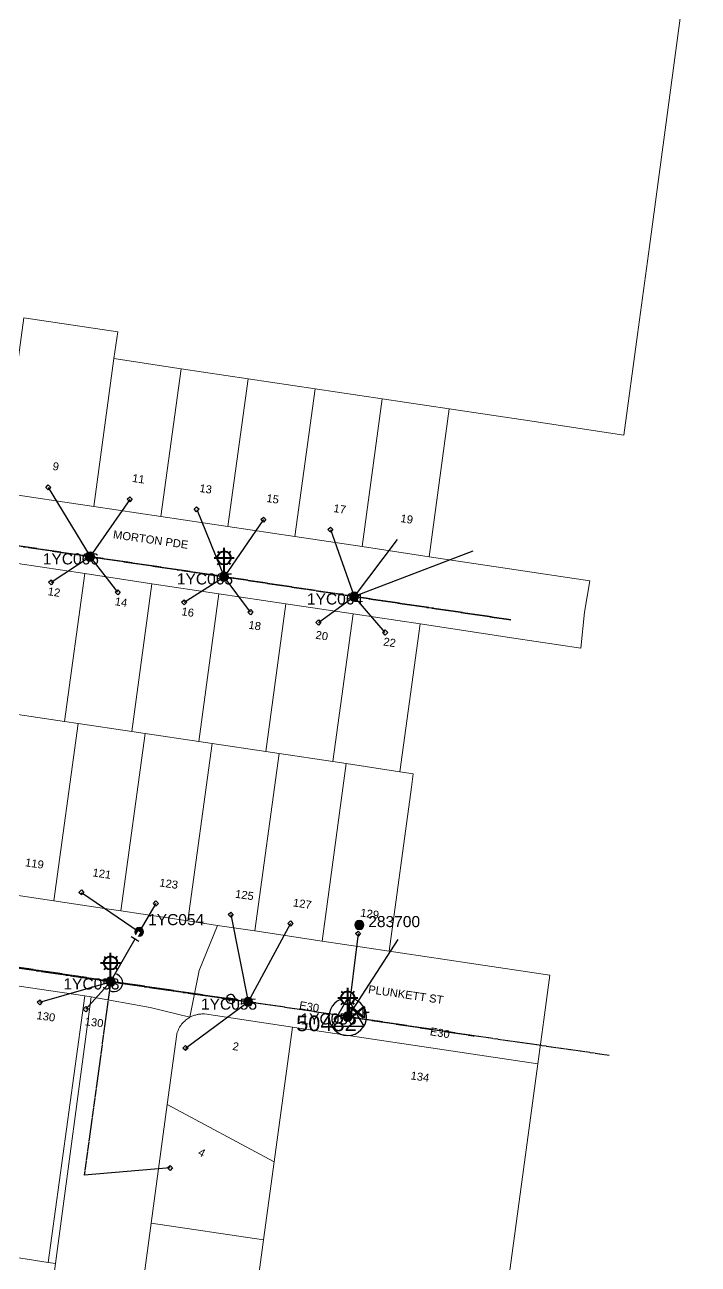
# Model space of a CAD drawing. Header units: metres. Extents: x 280709 to 281347, y 6137535 to 6138306.
# Drawn here: x 281171.7 to 281323.1, y 6137674.1 to 6137952.8 of the extents above; entities that cross this region are included whole.
import ezdxf
from ezdxf.enums import TextEntityAlignment as Align

# ---------------------------------------------------------------- set-up
doc = ezdxf.new("R2010")
doc.units = ezdxf.units.M
doc.linetypes.add('Cable Exist OH', pattern=[1, 1, 0])
doc.layers.get('0').update_dxf_attribs({"color": 6})
doc.layers.add('Cadastre Land Parcels_SP_EXT', color=9, linetype='Continuous', lineweight=5)
doc.layers.add('Cadastre Roads_SP_EXT', color=9, linetype='Continuous', lineweight=5)
for name, color, linetype in [('Equip_LV_EXT', 7, 'Continuous'), ('Equip_SP_LV_EXT', 7, 'Continuous'), ('Equip_SP_SL_EXT', 7, 'Continuous'), ('Mains_HV_EXT', 7, 'Continuous'), ('Mains_LV_EXT', 7, 'Continuous'), ('Mains_SL_EXT', 7, 'Continuous'), ('Services_SP_EXT', 7, 'Continuous'), ('Sub_SP_TR_HV_LV_EXT', 7, 'Continuous'), ('SupportsOH_SP_TR_HV_LV_SL_EXT', 7, 'Continuous')]:
    doc.layers.add(name, color=color, linetype=linetype)
doc.styles.add('iecARIAL', font='arial.ttf', dxfattribs={"height": 2})
doc.styles.add('POLE_LABEL', font='arial.ttf')
doc.styles.get("Standard").update_dxf_attribs({"font": 'arial.ttf'})

# ---------------------------------------------------------------- blocks, each defined once
blk = doc.blocks.new('SUB_POLE_EXT')
blk.add_wipeout([(0, 4.22), (0.42, 4.2), (0.83, 4.14), (1.21, 4.05), (1.62, 3.9), (1.99, 3.72), (2.35, 3.51), (2.68, 3.26), (2.99, 2.99), (3.28, 2.66), (3.52, 2.34), (3.76, 1.92), (3.9, 1.62), (4.04, 1.23), (4.18, 0.63), (4.22, 0), (4.18, -0.61), (4.06, -1.15), (3.9, -1.62), (3.58, -2.24), (3.22, -2.73), (2.97, -3.01), (2.68, -3.26), (2.36, -3.5), (2, -3.72), (1.64, -3.89), (1.25, -4.03), (0.82, -4.14), (0.42, -4.2), (0, -4.22), (-0.41, -4.2), (-0.8, -4.15), (-1.21, -4.05), (-1.62, -3.9), (-1.99, -3.73), (-2.35, -3.51), (-2.68, -3.26), (-2.96, -3.02), (-3.23, -2.72), (-3.51, -2.35), (-3.71, -2.01), (-3.91, -1.6), (-4.05, -1.21), (-4.16, -0.76), (-4.22, -0.14), (-4.21, 0.39), (-4.14, 0.83), (-4.03, 1.27), (-3.9, 1.63), (-3.71, 2.02), (-3.5, 2.37), (-3.28, 2.67), (-2.99, 2.99), (-2.68, 3.27), (-2.33, 3.52), (-1.98, 3.73), (-1.63, 3.9), (-1.2, 4.05), (-0.78, 4.15), (-0.4, 4.21)])
blk.add_line((2.16, 0.48), (2.16, 0.48, 0))
blk.add_lwpolyline([(-4.22, 0, 1), (4.22, 0, 1)], format="xyb", close=True)
blk.add_lwpolyline([(2.14, 0.52), (0, 4.22), (-3.66, -2.11), (3.66, -2.11)], close=True)
for tag, height, flags, p in [('ASSET_NUM', 3.5, 8, (2, 2)), ('STREET_CODE', 0.2, 9, (1.5, 0)), ('CONSTRUCTED_VOLTAGE', 0.2, 9, (1.5, -0.2)), ('OPERATING_VOLTAGE', 0.2, 9, (1.5, -0.6)), ('OPERATED_BY', 0.2, 9, (1.5, -0.8)), ('ORIENTATION', 0.2, 9, (1.5, -1.2)), ('OWNED_BY', 0.2, 9, (1.5, -1.4)), ('SECONDARY_VOLTAGE', 0.2, 9, (1.5, -1.6)), ('STATE', 0.2, 9, (1.5, -1.8)), ('SUBSTATION_TYPE', 0.2, 9, (1.5, -2)), ('STREETNAME', 0.2, 9, (1.5, -2.8)), ('NO_PHASES', 0.2, 9, (1.5, -0.4)), ('MAINTAINED_BY', 0.2, 9, (1.5, -1)), ('USAGE', 0.2, 9, (1.5, -2.2)), ('LEGEND', 0.2, 9, (1.5, -2.4)), ('LOCATION', 0.2, 9, (1.5, -2.6)), ('SUBURB', 0.2, 9, (1.5, -3)), ('Z', 0.2, 1, (1.5, -3.4)), ('NOTES', 0.2, 9, (1.5, -3.2))]:
    blk.add_attdef(tag, text='', height=height, dxfattribs=dict(flags=flags)).set_placement(p, align=Align.MIDDLE_LEFT)
blk = doc.blocks.new('LV_OH_LINKS_CLOSED_EXT')
for p, q in [((-0.17, 4.97), (-0.17, 3)), ((0.17, 4.97), (0.17, 3))]:
    blk.add_line(p, q)
blk.add_lwpolyline([(0, 2.99, 1), (0, 4.98, 1)], format="xyb", close=True)
at = {"flags": 9}
for tag, p in [('ACTUAL_STATUS', (0, 0)), ('CONSTRUCTED_VOLTAGE', (0, -0.2)), ('OPERATING_VOLTAGE', (0, -0.6)), ('ORIENTATION', (0, -0.8)), ('OWNED_BY', (0, -1)), ('STATE', (0, -1.2)), ('SWITCH_TYPE', (0, -1.4)), ('NO_PHASES', (0, -0.4)), ('USAGE', (0, -1.6)), ('NOTES', (0, -1.8))]:
    blk.add_attdef(tag, text='', height=0.2, dxfattribs=at).set_placement(p, align=Align.MIDDLE_LEFT)
at = {"flags": 1}
blk.add_attdef('Z', (0, 0), '', height=0.2, dxfattribs=at)
blk = doc.blocks.new('LV_OH_LINKS_DISTFUSE_EXT')
for p, q in [((0, 0), (0.96, 0)), ((3.84, 0), (4.8, 0))]:
    blk.add_line(p, q)
blk.add_lwpolyline([(3.84, -1.2), (3.84, 1.2), (0.96, -1.2), (0.96, 1.2)], close=True)
at = {"flags": 9}
for tag, p in [('ACTUAL_STATUS', (0, 0)), ('CONSTRUCTED_VOLTAGE', (0, -0.2)), ('OPERATING_VOLTAGE', (0, -0.6)), ('ORIENTATION', (0, -0.8)), ('OWNED_BY', (0, -1)), ('STATE', (0, -1.2)), ('SWITCH_TYPE', (0, -1.4)), ('NO_PHASES', (0, -0.4)), ('USAGE', (0, -1.6)), ('NOTES', (0, -1.8))]:
    blk.add_attdef(tag, text='', height=0.2, dxfattribs=at).set_placement(p, align=Align.MIDDLE_LEFT)
at = {"flags": 1}
blk.add_attdef('Z', (0, 0), '', height=0.2, dxfattribs=at)
blk = doc.blocks.new('SL_LANTERN_EXT')
at = {"lineweight": 40}
for p, q in [((-1.46, 5.68), (-1.06, 5.28)), ((0, 1.97), (0, 6.47)), ((1.46, 5.68), (1.06, 5.28)), ((-2.25, 4.22), (2.25, 4.22)), ((-1.46, 2.76), (-1.06, 3.16)), ((1.46, 2.76), (1.06, 3.16)), ((0, 0), (0, 2.72))]:
    blk.add_line(p, q, dxfattribs=at)
blk.add_circle((0, 4.22), 1.5, dxfattribs=at)
at = {"style": 'iecARIAL', "flags": 9}
blk.add_attdef('ASSET_NUM', (1.5, 1.5), '', height=2.5, dxfattribs=at)
for tag, p, height, flags in [('OPERATING_VOLTAGE', (0.98, -1.65), 0.2, 9), ('ORIENTATION', (0.98, -1.85), 0.2, 9), ('OWNED_BY', (0.98, -2.05), 0.2, 9), ('STATE', (0.98, -2.25), 0.2, 9), ('CONSTRUCTED_VOLTAGE', (0.98, -0.65), 0.2, 9), ('CONTROL_TYPE', (0.98, -0.85), 0.2, 9), ('LANTERN_PURPOSE', (0.98, -1.05), 0.2, 9), ('LANTERN_TYPE', (0.98, -1.25), 0.2, 9), ('NO_PHASES', (0.98, -1.45), 0.2, 9), ('USAGE', (0.98, -2.45), 0.2, 9), ('CEXIST', (0.98, -2.65), 0.2, 9), ('CNEW', (0.98, -2.85), 0.2, 9), ('LNUMBER', (2.18, -3.25), 2.5, 8), ('CNUMBER', (0.98, -3.05), 0.2, 9), ('CREMOVE', (0.98, -3.25), 0.2, 9), ('CREPLACE', (0.98, -3.45), 0.2, 9), ('LKINGHEIGHT', (0.98, -3.65), 0.2, 9), ('LBRACKET', (0.98, -3.85), 0.2, 9), ('LBRACKETVOCAB', (0.98, -4.05), 0.2, 9), ('LCATEGORY', (0.98, -4.25), 0.2, 9), ('LCHARGE1', (0.98, -4.45), 0.2, 9), ('LCHARGE1PERCENT', (0.98, -4.65), 0.2, 9), ('LCHARGE2', (0.98, -4.85), 0.2, 9), ('LCHARGE2PERCENT', (0.98, -5.05), 0.2, 9), ('LCHARGE3', (0.98, -5.25), 0.2, 9), ('LCHARGE3PERCENT', (0.98, -5.45), 0.2, 9), ('LEXIST', (0.98, -5.65), 0.2, 9), ('LLAMP', (0.98, -5.85), 0.2, 9), ('LLAMPVOCAB', (0.98, -6.05), 0.2, 9), ('LMAST', (0.98, -6.25), 0.2, 9), ('LMASTVOCAB', (0.98, -6.45), 0.2, 9), ('LNEW', (0.98, -6.65), 0.2, 9), ('LANTNUMBER', (0.98, -6.85), 0.2, 9), ('LOUTREACH', (0.98, -7.25), 0.2, 9), ('LOUTREACHVOCAB', (0.98, -7.45), 0.2, 9), ('LRATECODE', (0.98, -7.65), 0.2, 9), ('LREMOVE', (0.98, -7.85), 0.2, 9), ('LREPLACE', (0.98, -8.05), 0.2, 9), ('LTYPE', (0.98, -8.25), 0.2, 9), ('LTYPEVOCAB', (0.98, -8.45), 0.2, 9), ('STREETNAME', (0.98, -9.25), 0.2, 9), ('SUBURB', (0.98, -9.45), 0.2, 1), ('LEGEND', (0.98, -8.65), 0.2, 9), ('LOCATION', (0.98, -8.85), 0.2, 9), ('NOTES', (0.98, -9.05), 0.2, 9)]:
    blk.add_attdef(tag, p, '', height=height, dxfattribs=dict(flags=flags))
blk = doc.blocks.new('CCP_EXT')
blk.add_wipeout([(0, 0.57), (0.57, 0), (0, -0.57), (-0.57, 0)])
blk.add_lwpolyline([(-0.57, 0), (0, 0.57), (0.57, 0), (0, -0.57), (-0.57, 0)])
at = {"flags": 1}
blk.add_attdef('Z', (0, 0), '', height=0.2, dxfattribs=at)
at = {"flags": 9}
for tag, p in [('CCP_TYPE', (0, 0)), ('CONSTRUCTED_VOLTAGE', (0, -0.2)), ('OPERATING_VOLTAGE', (0, -0.6)), ('ORIENTATION', (0, -0.8)), ('OWNED_BY', (0, -1)), ('STATE', (0, -1.8)), ('NO_PHASES', (0, -0.4)), ('USAGE', (0, -1.2)), ('LEGEND', (0, -1.4)), ('LIFE_SUPPORT', (0, -1.6)), ('NOTES', (0, -2))]:
    blk.add_attdef(tag, text='', height=0.2, dxfattribs=at).set_placement(p, align=Align.MIDDLE_LEFT)
blk = doc.blocks.new('POLE_EXT')
blk.add_hatch(color=256).paths.add_polyline_path([(-1, 0, 1), (1, 0, 1)])
blk.add_lwpolyline([(-1, 0, 1), (1, 0, 1)], format="xyb", close=True)
for tag, height, flags, p in [('pNumber', 2.5, 8, (-17.84, 2.07)), ('OWNED_BY', 0.2, 9, (1.35, -0.4)), ('SPECIAL_USE', 0.2, 9, (1.35, -0.8)), ('STATE', 0.2, 9, (1.35, -1)), ('cLV', 0.2, 9, (1.35, -1.4)), ('hDepth', 0.2, 9, (1.35, -1.6)), ('hDia', 0.2, 9, (1.35, -1.8)), ('cHV', 0.2, 9, (1.35, -2)), ('PARENT', 0.2, 9, (1.35, -0.6)), ('USAGE', 0.2, 9, (1.35, -1.2)), ('LBRACKET', 0.2, 9, (1.35, -2.2)), ('LExisting', 0.2, 9, (1.35, -2.4)), ('LANTNUMBER', 0.2, 9, (1.35, -2.6)), ('LOther', 0.2, 9, (1.35, -2.8)), ('cLinedev', 0.2, 9, (1.35, -3.4)), ('pExisting', 0.2, 9, (1.35, -3.8)), ('pFooting', 0.2, 9, (1.35, -4.4)), ('pNew', 0.2, 9, (1.35, -4.6)), ('pRelocate', 0.2, 9, (1.35, -5)), ('pRemove', 0.2, 9, (1.35, -5.2)), ('pReplace', 0.2, 9, (1.35, -5.4)), ('pStay', 0.2, 9, (1.35, -5.6)), ('LRemove', 0.2, 9, (1.35, -3)), ('LEGEND', 0.2, 9, (1.35, -3.2)), ('LOCATION', 0.2, 9, (1.35, -3.6)), ('PFNUMBER', 0.2, 9, (1.35, -4)), ('NEWPFNUMBER', 0.2, 9, (1.35, -4.2)), ('pType', 0.2, 9, (1.35, -5.8)), ('cspan', 0.2, 9, (1.35, -6)), ('STREETNAME', 0.2, 9, (1.35, -6.2)), ('SUBURB', 0.2, 9, (1.35, -6.4)), ('OPERATED_BY', 0.2, 9, (1.36, -7.01)), ('NOTES', 0.2, 9, (1.35, -6.6)), ('MAINTAINED_BY', 0.2, 9, (1.36, -6.81))]:
    blk.add_attdef(tag, text='', height=height, dxfattribs=dict(flags=flags)).set_placement(p, align=Align.MIDDLE_LEFT)
at = {"style": 'POLE_LABEL'}
for tag, height, flags, p in [('ASSET_NUM', 2.5, 8, (2, 2)), ('STRUCTURE_PLANT_NUMBER', 0.2, 9, (1.35, 0.03)), ('STREET_CODE', 0.2, 9, (1.35, -0.2))]:
    blk.add_attdef(tag, text='', height=height, dxfattribs=dict(at, flags=flags)).set_placement(p, align=Align.MIDDLE_LEFT)
at = {"flags": 1}
blk.add_attdef('Z', (1.35, -7.33), '', height=0.2, dxfattribs=at)
blk = doc.blocks.new('End Shackle_EXT')
blk.add_wipeout([(0, 0.25), (1.81, 0.25), (1.82, -0.25), (0, -0.25)])
blk.add_line((1.81, -1), (1.81, 1))
at = {"flags": 1}
blk.add_attdef('Z', (0, 0), '', height=0.2, dxfattribs=at)
at = {"flags": 9}
for tag, p in [('CONNECTOR_TYPE', (0, 0)), ('CONSTRUCTED_VOLTAGE', (0, -0.2)), ('OPERATING_VOLTAGE', (0, -0.6)), ('ORIENTATION', (0, -0.8)), ('OWNED_BY', (0, -1)), ('STATE', (0, -1.2)), ('NO_PHASES', (0, -0.4)), ('USAGE', (0, -1.4)), ('NOTES', (0, -1.6))]:
    blk.add_attdef(tag, text='', height=0.2, dxfattribs=at).set_placement(p, align=Align.MIDDLE_LEFT)

msp = doc.modelspace()

# ---------------------------------------------------------------- linework, layer by layer
at = {"layer": 'Cadastre Land Parcels_SP_EXT', "linetype": 'Continuous'}
msp.add_lwpolyline([(281171.46, 6137886.92), (281192.57, 6137883.75), (281191.74, 6137877.71), (281206.81, 6137875.45), (281221.89, 6137873.19), (281236.96, 6137870.93), (281252.04, 6137868.67), (281267.11, 6137866.41), (281285.2, 6137863.7), (281306.38, 6137860.53), (281309.46, 6137883.12), (281312.17, 6137902.96), (281323.09, 6137984.45)], dxfattribs=at)
for points in [[(281191.74, 6137877.71), (281192.57, 6137883.75), (281171.46, 6137886.92), (281166.1, 6137847.65), (281187.2, 6137844.48), (281191.74, 6137877.71)], [(281202.28, 6137842.22), (281187.2, 6137844.48), (281191.74, 6137877.71), (281206.81, 6137875.45), (281202.28, 6137842.22)], [(281221.89, 6137873.19), (281206.81, 6137875.45), (281202.28, 6137842.22), (281217.35, 6137839.96), (281221.89, 6137873.19)], [(281236.96, 6137870.93), (281221.89, 6137873.19), (281217.35, 6137839.96), (281232.43, 6137837.7), (281236.96, 6137870.93)], [(281247.5, 6137835.44), (281232.43, 6137837.7), (281236.96, 6137870.93), (281252.04, 6137868.67), (281247.5, 6137835.44)], [(281267.11, 6137866.41), (281252.04, 6137868.67), (281247.5, 6137835.44), (281262.58, 6137833.18), (281267.11, 6137866.41)], [(281185.18, 6137829.37), (281170.11, 6137831.63), (281165.57, 6137798.41), (281168.59, 6137797.95), (281180.64, 6137796.14), (281185.18, 6137829.37)], [(281200.25, 6137827.11), (281185.18, 6137829.37), (281180.64, 6137796.14), (281183.66, 6137795.69), (281195.72, 6137793.88), (281200.25, 6137827.11)], [(281215.33, 6137824.84), (281200.25, 6137827.11), (281195.72, 6137793.88), (281198.73, 6137793.43), (281210.79, 6137791.62), (281215.33, 6137824.84)], [(281230.4, 6137822.58), (281215.33, 6137824.84), (281210.79, 6137791.62), (281213.81, 6137791.17), (281225.87, 6137789.36), (281230.4, 6137822.58)], [(281245.48, 6137820.32), (281230.4, 6137822.58), (281225.87, 6137789.36), (281228.88, 6137788.91), (281240.94, 6137787.1), (281245.48, 6137820.32)], [(281260.55, 6137818.06), (281245.48, 6137820.32), (281240.94, 6137787.1), (281243.96, 6137786.65), (281256.02, 6137784.84), (281260.55, 6137818.06)], [(281183.66, 6137795.69), (281180.64, 6137796.14), (281168.59, 6137797.95), (281163.14, 6137758.07), (281178.21, 6137755.81), (281183.66, 6137795.69)], [(281198.73, 6137793.43), (281195.72, 6137793.88), (281183.66, 6137795.69), (281178.21, 6137755.81), (281189.62, 6137754.1), (281193.29, 6137753.55), (281198.73, 6137793.43)], [(281213.81, 6137791.17), (281210.79, 6137791.62), (281198.73, 6137793.43), (281193.29, 6137753.55), (281208.36, 6137751.29), (281213.81, 6137791.17)], [(281225.87, 6137789.36), (281213.81, 6137791.17), (281208.36, 6137751.29), (281215.04, 6137750.29), (281223.44, 6137749.03), (281228.88, 6137788.91), (281225.87, 6137789.36)], [(281243.96, 6137786.65), (281240.94, 6137787.1), (281228.88, 6137788.91), (281223.44, 6137749.03), (281238.51, 6137746.77), (281243.96, 6137786.65)], [(281258.62, 6137781.36), (281259.03, 6137784.39), (281256.02, 6137784.84), (281243.96, 6137786.65), (281238.51, 6137746.77), (281253.59, 6137744.51), (281258.62, 6137781.36)], [(281185.16, 6137734.42), (281165.26, 6137737.4), (281157.04, 6137677.61), (281176.95, 6137674.5), (281185.16, 6137734.42)], [(281176.95, 6137674.5), (281178.55, 6137674.25), (281186.63, 6137734.2), (281185.16, 6137734.42), (281176.95, 6137674.5)], [(281227.76, 6137697.12), (281203.68, 6137710.03), (281200.08, 6137683.36), (281225.38, 6137679.6), (281227.76, 6137697.12)]]:
    msp.add_lwpolyline(points, close=True, dxfattribs=at)
at = {"layer": 'Mains_LV_EXT', "linetype": 'Cable Exist OH'}
for points in [[(281186.35, 6137833.19), (281140.96, 6137840.01)], [(281216.5, 6137828.68), (281186.35, 6137833.19)], [(281245.76, 6137824.22), (281216.5, 6137828.68)], [(281280.99, 6137818.98), (281245.76, 6137824.22)], [(281155.85, 6137742.86), (281190.98, 6137737.62)], [(281190.98, 6137737.62), (281221.91, 6137733.09)]]:
    msp.add_lwpolyline(points, dxfattribs=at)
at = {"layer": 'Mains_LV_EXT', "linetype": 'Continuous'}
msp.add_lwpolyline([(281190.71, 6137735.64, 1.213835), (281191.95, 6137739.37)], format="xyb", dxfattribs=at)
at = {"layer": 'Mains_SL_EXT', "linetype": 'Cable Exist OH'}
msp.add_lwpolyline([(281190.98, 6137737.62), (281155.72, 6137742.88)], dxfattribs=at)
at = {"layer": 'Services_SP_EXT'}
for points in [[(281255.44, 6137837.03), (281245.76, 6137824.22)], [(281272.41, 6137834.45), (281245.76, 6137824.22)], [(281190.98, 6137737.62), (281197.4, 6137748.83)]]:
    msp.add_lwpolyline(points, dxfattribs=at)

# ---------------------------------------------------------------- block references
at = {"layer": 'Equip_SP_LV_EXT', "rotation": 80.58232128106734}
msp.add_blockref('LV_OH_LINKS_CLOSED_EXT', (281221.91, 6137733.09), dxfattribs=at)
at = {"layer": 'Equip_SP_SL_EXT'}
for p in [(281216.5, 6137828.68), (281190.98, 6137737.62)]:
    msp.add_blockref('SL_LANTERN_EXT', p, dxfattribs=at)
at = {"layer": 'Sub_SP_TR_HV_LV_EXT'}
ref = msp.add_blockref('SUB_POLE_EXT', (281244.29, 6137729.75), dxfattribs=at)
ref.add_attrib('ASSET_NUM', '50482', dxfattribs={"layer": '0', "height": 3.5}).set_placement((281246.29, 6137730), align=Align.TOP_RIGHT)
at = {"layer": 'SupportsOH_SP_TR_HV_LV_SL_EXT'}
ref = msp.add_blockref('POLE_EXT', (281186.35, 6137833.19), dxfattribs=at)
ref.add_attrib('ASSET_NUM', '1YC066', dxfattribs={"layer": '0', "height": 2.5, "style": 'POLE_LABEL'}).set_placement((281188.35, 6137833.94), align=Align.TOP_RIGHT)
ref = msp.add_blockref('POLE_EXT', (281216.5, 6137828.68), dxfattribs=at)
ref.add_attrib('ASSET_NUM', '1YC065', dxfattribs={"layer": '0', "height": 2.5, "style": 'POLE_LABEL'}).set_placement((281218.5, 6137829.43), align=Align.TOP_RIGHT)
ref = msp.add_blockref('POLE_EXT', (281245.74, 6137824.18), dxfattribs=at)
ref.add_attrib('ASSET_NUM', '1YC064', dxfattribs={"layer": '0', "height": 2.5, "style": 'POLE_LABEL'}).set_placement((281247.74, 6137824.93), align=Align.TOP_RIGHT)
ref = msp.add_blockref('POLE_EXT', (281197.4, 6137748.83), dxfattribs=at)
ref.add_attrib('ASSET_NUM', '1YC054', dxfattribs={"layer": '0', "height": 2.5, "style": 'POLE_LABEL'}).set_placement((281199.4, 6137749.58), align=Align.BOTTOM_LEFT)
ref = msp.add_blockref('POLE_EXT', (281190.98, 6137737.62), dxfattribs=at)
ref.add_attrib('ASSET_NUM', '1YC053', dxfattribs={"layer": '0', "height": 2.5, "style": 'POLE_LABEL'}).set_placement((281192.98, 6137738.37), align=Align.TOP_RIGHT)
ref = msp.add_blockref('POLE_EXT', (281221.91, 6137733.09), dxfattribs=at)
ref.add_attrib('ASSET_NUM', '1YC055', dxfattribs={"layer": '0', "height": 2.5, "style": 'POLE_LABEL'}).set_placement((281223.91, 6137733.84), align=Align.TOP_RIGHT)

# ---------------------------------------------------------------- texts
at = {"layer": 'Cadastre Land Parcels_SP_EXT'}
for s, rotation, p in [('9', 351.4161, (281177.84, 6137852.7)), ('11', 351.4165, (281195.73, 6137850.02)), ('13', 351.4163, (281210.85, 6137847.75)), ('15', 351.4167, (281225.91, 6137845.5)), ('17', 351.4165, (281240.99, 6137843.24)), ('19', 351.4162, (281256.06, 6137840.98)), ('12', 351.3723, (281176.75, 6137824.55)), ('14', 351.3714, (281191.83, 6137822.29)), ('16', 351.3723, (281206.82, 6137820.04)), ('18', 351.372, (281221.88, 6137817.02)), ('20', 351.3718, (281236.96, 6137814.76)), ('22', 351.3716, (281252.19, 6137813.24)), ('119', 351.6989, (281171.66, 6137763.6)), ('121', 351.6989, (281186.82, 6137761.33)), ('123', 351.6985, (281201.84, 6137759.07)), ('125', 351.6985, (281218.88, 6137756.53)), ('127', 351.698, (281231.88, 6137754.57)), ('129', 351.699, (281247.03, 6137752.31)), ('130', 351.699, (281174.24, 6137729.23)), ('130', 353.1862, (281185.08, 6137727.84)), ('2', 351.0662, (281218.29, 6137722.3)), ('134', 351.7007, (281258.34, 6137715.68)), ('4', 332.6525, (281210.45, 6137698.71))]:
    msp.add_text(s, height=1.8, rotation=rotation, dxfattribs=at).set_placement(p)
at = {"layer": 'Cadastre Roads_SP_EXT'}
msp.add_text('MORTON PDE', height=1.8, rotation=351.877, dxfattribs=at).set_placement((281191.44, 6137837.34))
at = {"layer": 'Mains_LV_EXT'}
msp.add_text('E30', height=1.8, rotation=350.5422, dxfattribs=at).set_placement((281262.67, 6137725.61))

# ---------------------------------------------------------------- next in the draw order: linework, layer by layer
at = {"layer": 'Cadastre Land Parcels_SP_EXT', "linetype": 'Continuous'}
for points in [[(281231.89, 6137727.41), (281212.06, 6137730.36), (281212.05, 6137730.36), (281211.87, 6137730.37), (281211.68, 6137730.37), (281211.49, 6137730.37), (281211.29, 6137730.35), (281211.1, 6137730.33), (281210.93, 6137730.32), (281210.77, 6137730.3), (281210.6, 6137730.27), (281210.43, 6137730.23), (281210.26, 6137730.18), (281210.06, 6137730.13), (281209.86, 6137730.07), (281209.65, 6137730), (281209.45, 6137729.92), (281209.26, 6137729.84), (281209.1, 6137729.77), (281208.95, 6137729.7), (281208.8, 6137729.62), (281208.65, 6137729.53), (281208.51, 6137729.43), (281208.28, 6137729.27), (281208.06, 6137729.11), (281207.84, 6137728.94), (281207.63, 6137728.76), (281207.43, 6137728.57), (281207.3, 6137728.45), (281207.17, 6137728.32), (281207.05, 6137728.19), (281206.94, 6137728.05), (281206.84, 6137727.91), (281206.75, 6137727.76), (281206.65, 6137727.64), (281206.55, 6137727.51), (281206.47, 6137727.38), (281206.39, 6137727.25), (281206.33, 6137727.12), (281206.27, 6137726.98), (281206.22, 6137726.84), (281206.13, 6137726.68), (281206.06, 6137726.51), (281206, 6137726.35), (281205.94, 6137726.18), (281205.89, 6137726.01), (281205.85, 6137725.84), (281203.68, 6137710.03), (281227.76, 6137697.12), (281231.89, 6137727.41)], [(281287.06, 6137719.14), (281231.89, 6137727.41), (281227.76, 6137697.12), (281225.38, 6137679.6), (281222.41, 6137657.81), (281236.98, 6137655.63), (281277.59, 6137649.54), (281287.06, 6137719.14)]]:
    msp.add_lwpolyline(points, close=True, dxfattribs=at)
at = {"layer": 'Mains_HV_EXT', "linetype": 'Cable Exist OH'}
msp.add_lwpolyline([(281272.7, 6137725.44), (281244.29, 6137729.75)], dxfattribs=at)
at = {"layer": 'Mains_LV_EXT', "linetype": 'Cable Exist OH'}
for points in [[(281244.29, 6137729.75), (281221.91, 6137733.09)], [(281244.29, 6137729.75), (281272.75, 6137725.43)]]:
    msp.add_lwpolyline(points, dxfattribs=at)
at = {"layer": 'Mains_SL_EXT', "linetype": 'Cable Exist OH'}
for points in [[(281244.23, 6137729.76), (281221.91, 6137733.09), (281190.98, 6137737.62)], [(281303.07, 6137721.05), (281272.75, 6137725.43), (281244.29, 6137729.75), (281244.23, 6137729.76)]]:
    msp.add_lwpolyline(points, dxfattribs=at)

# ---------------------------------------------------------------- next in the draw order: block references
at = {"layer": 'Equip_LV_EXT'}
for p in [(281243.89, 6137730.67), (281244.29, 6137730.75)]:
    msp.add_blockref('LV_OH_LINKS_DISTFUSE_EXT', p, dxfattribs=at)
at = {"layer": 'Equip_SP_SL_EXT'}
msp.add_blockref('SL_LANTERN_EXT', (281244.29, 6137729.75), dxfattribs=at)
at = {"layer": 'Services_SP_EXT'}
for p in [(281176.95, 6137848.76), (281195.29, 6137846.1), (281210.31, 6137843.83), (281225.34, 6137841.53), (281240.4, 6137839.27), (281177.6, 6137827.43), (281192.58, 6137825.17), (281207.51, 6137822.94), (281222.4, 6137820.7), (281237.69, 6137818.39), (281252.72, 6137816.13), (281184.41, 6137757.71), (281201.16, 6137755.21), (281217.99, 6137752.71), (281231.4, 6137750.7), (281246.62, 6137748.43), (281175.04, 6137733), (281185.39, 6137731.45)]:
    msp.add_blockref('CCP_EXT', p, dxfattribs=at)
at = {"layer": 'SupportsOH_SP_TR_HV_LV_SL_EXT'}
ref = msp.add_blockref('POLE_EXT', (281244.29, 6137729.75), dxfattribs=at)
ref.add_attrib('ASSET_NUM', '1YC056', dxfattribs={"layer": '0', "height": 2.5, "style": 'POLE_LABEL'}).set_placement((281246.29, 6137730.5), align=Align.TOP_RIGHT)

# ---------------------------------------------------------------- next in the draw order: texts
at = {"layer": 'Cadastre Roads_SP_EXT'}
msp.add_text('PLUNKETT ST', height=1.8, rotation=351.6987, dxfattribs=at).set_placement((281248.8, 6137735.07))
at = {"layer": 'Mains_LV_EXT'}
msp.add_text('E30', height=1.8, rotation=350.5527, dxfattribs=at).set_placement((281233.28, 6137731.49))

# ---------------------------------------------------------------- next in the draw order: linework, layer by layer
at = {"layer": 'Cadastre Roads_SP_EXT', "linetype": 'Continuous'}
msp.add_lwpolyline([(281170.11, 6137831.63), (281185.18, 6137829.37), (281200.25, 6137827.11), (281215.33, 6137824.84), (281230.4, 6137822.58), (281245.48, 6137820.32), (281260.55, 6137818.06), (281281.66, 6137814.89), (281296.73, 6137812.63), (281297.55, 6137820.68), (281298.75, 6137827.76), (281280.67, 6137830.47), (281262.58, 6137833.18), (281247.5, 6137835.44), (281232.43, 6137837.7), (281217.35, 6137839.96), (281202.28, 6137842.22), (281187.2, 6137844.48), (281166.1, 6137847.65)], dxfattribs=at)
at = {"layer": 'Mains_LV_EXT', "linetype": 'Cable Exist OH'}
msp.add_lwpolyline([(281190.98, 6137737.62), (281185.03, 6137694.1)], dxfattribs=at)
at = {"layer": 'Mains_SL_EXT', "linetype": 'Cable Exist OH'}
for points in [[(281140.96, 6137840.01), (281186.35, 6137833.19), (281216.5, 6137828.68)], [(281216.5, 6137828.68), (281245.76, 6137824.22), (281280.92, 6137818.99)]]:
    msp.add_lwpolyline(points, dxfattribs=at)
at = {"layer": 'Services_SP_EXT'}
for points in [[(281176.95, 6137848.76), (281186.35, 6137833.19)], [(281195.29, 6137846.05), (281186.35, 6137833.19)], [(281210.34, 6137843.78), (281216.5, 6137828.68)], [(281225.34, 6137841.53), (281216.5, 6137828.68)], [(281240.4, 6137839.27), (281245.76, 6137824.22)], [(281177.6, 6137827.43), (281186.35, 6137833.19)], [(281192.58, 6137825.17), (281186.35, 6137833.19)], [(281207.51, 6137822.94), (281216.5, 6137828.68)], [(281222.4, 6137820.7), (281216.5, 6137828.68)], [(281237.69, 6137818.39), (281245.76, 6137824.22)], [(281252.72, 6137816.13), (281245.76, 6137824.22)], [(281184.41, 6137757.71), (281197.4, 6137748.83)], [(281201.16, 6137755.21), (281197.4, 6137748.83)], [(281217.99, 6137752.71), (281221.91, 6137733.09)], [(281231.4, 6137750.7), (281221.91, 6137733.09)], [(281246.62, 6137748.43), (281244.29, 6137729.75)], [(281255.57, 6137747.13), (281244.29, 6137729.75)], [(281175.04, 6137733), (281190.98, 6137737.62)], [(281185.39, 6137731.45), (281190.98, 6137737.62)]]:
    msp.add_lwpolyline(points, dxfattribs=at)

# ---------------------------------------------------------------- next in the draw order: block references
for p in [(281207.82, 6137722.71), (281204.36, 6137695.76)]:
    msp.add_blockref('CCP_EXT', p, dxfattribs=at)
at = {"layer": 'SupportsOH_SP_TR_HV_LV_SL_EXT'}
ref = msp.add_blockref('POLE_EXT', (281246.91, 6137750.39), dxfattribs=at)
ref.add_attrib('ASSET_NUM', '283700', dxfattribs={"layer": '0', "height": 2.5, "style": 'POLE_LABEL'}).set_placement((281248.91, 6137751.14), align=Align.MIDDLE_LEFT)

# ---------------------------------------------------------------- next in the draw order: linework, layer by layer
at = {"layer": 'Cadastre Roads_SP_EXT', "linetype": 'Continuous'}
msp.add_lwpolyline([(281223.44, 6137749.03), (281215.04, 6137750.29), (281210.88, 6137740.12), (281208.8, 6137729.62), (281208.95, 6137729.7), (281209.1, 6137729.77), (281209.26, 6137729.84), (281209.45, 6137729.92), (281209.65, 6137730), (281209.86, 6137730.07), (281210.06, 6137730.13), (281210.26, 6137730.18), (281210.43, 6137730.23), (281210.6, 6137730.27), (281210.77, 6137730.3), (281210.93, 6137730.32), (281211.1, 6137730.33), (281211.29, 6137730.35), (281211.49, 6137730.37), (281211.68, 6137730.37), (281211.87, 6137730.37), (281212.05, 6137730.36), (281212.06, 6137730.36), (281231.89, 6137727.41), (281287.06, 6137719.14), (281288.38, 6137729.06), (281289.76, 6137739.08), (281271.67, 6137741.79), (281256.6, 6137744.06), (281253.59, 6137744.51), (281238.51, 6137746.77), (281223.44, 6137749.03)], close=True, dxfattribs=at)
msp.add_lwpolyline([(281197.15, 6137661.6), (281200.08, 6137683.36), (281203.68, 6137710.03), (281205.85, 6137725.84), (281205.89, 6137726.01), (281205.94, 6137726.18), (281206, 6137726.35), (281206.06, 6137726.51), (281206.13, 6137726.68), (281206.22, 6137726.84), (281206.27, 6137726.98), (281206.33, 6137727.12), (281206.39, 6137727.25), (281206.47, 6137727.38), (281206.55, 6137727.51), (281206.65, 6137727.64), (281206.75, 6137727.76), (281206.84, 6137727.91), (281206.94, 6137728.05), (281207.05, 6137728.19), (281207.17, 6137728.32), (281207.3, 6137728.45), (281207.43, 6137728.57), (281207.63, 6137728.76), (281207.84, 6137728.94), (281208.06, 6137729.11), (281208.28, 6137729.27), (281208.51, 6137729.43), (281208.65, 6137729.53), (281208.8, 6137729.62), (281208.8, 6137729.62), (281199.84, 6137731.83), (281186.63, 6137734.2), (281178.55, 6137674.25), (281175.86, 6137654.31)], dxfattribs=at)
at = {"layer": 'Services_SP_EXT'}
for points in [[(281207.82, 6137722.71), (281221.91, 6137733.09)], [(281204.36, 6137695.76), (281185.03, 6137694.1)]]:
    msp.add_lwpolyline(points, dxfattribs=at)

# ---------------------------------------------------------------- next in the draw order: block references
at = {"layer": 'Mains_LV_EXT', "rotation": 239.4685056491063}
msp.add_blockref('End Shackle_EXT', (281197.4, 6137748.83), dxfattribs=at)

# ---------------------------------------------------------------- next in the draw order: linework, layer by layer
at = {"layer": 'Mains_HV_EXT', "linetype": 'Cable Exist OH'}
msp.add_lwpolyline([(281244.29, 6137729.75), (281121.73, 6137748.09), (281081.96, 6137754.07), (281059.91, 6137757.86)], dxfattribs=at)

doc.saveas('drawing.dxf')
